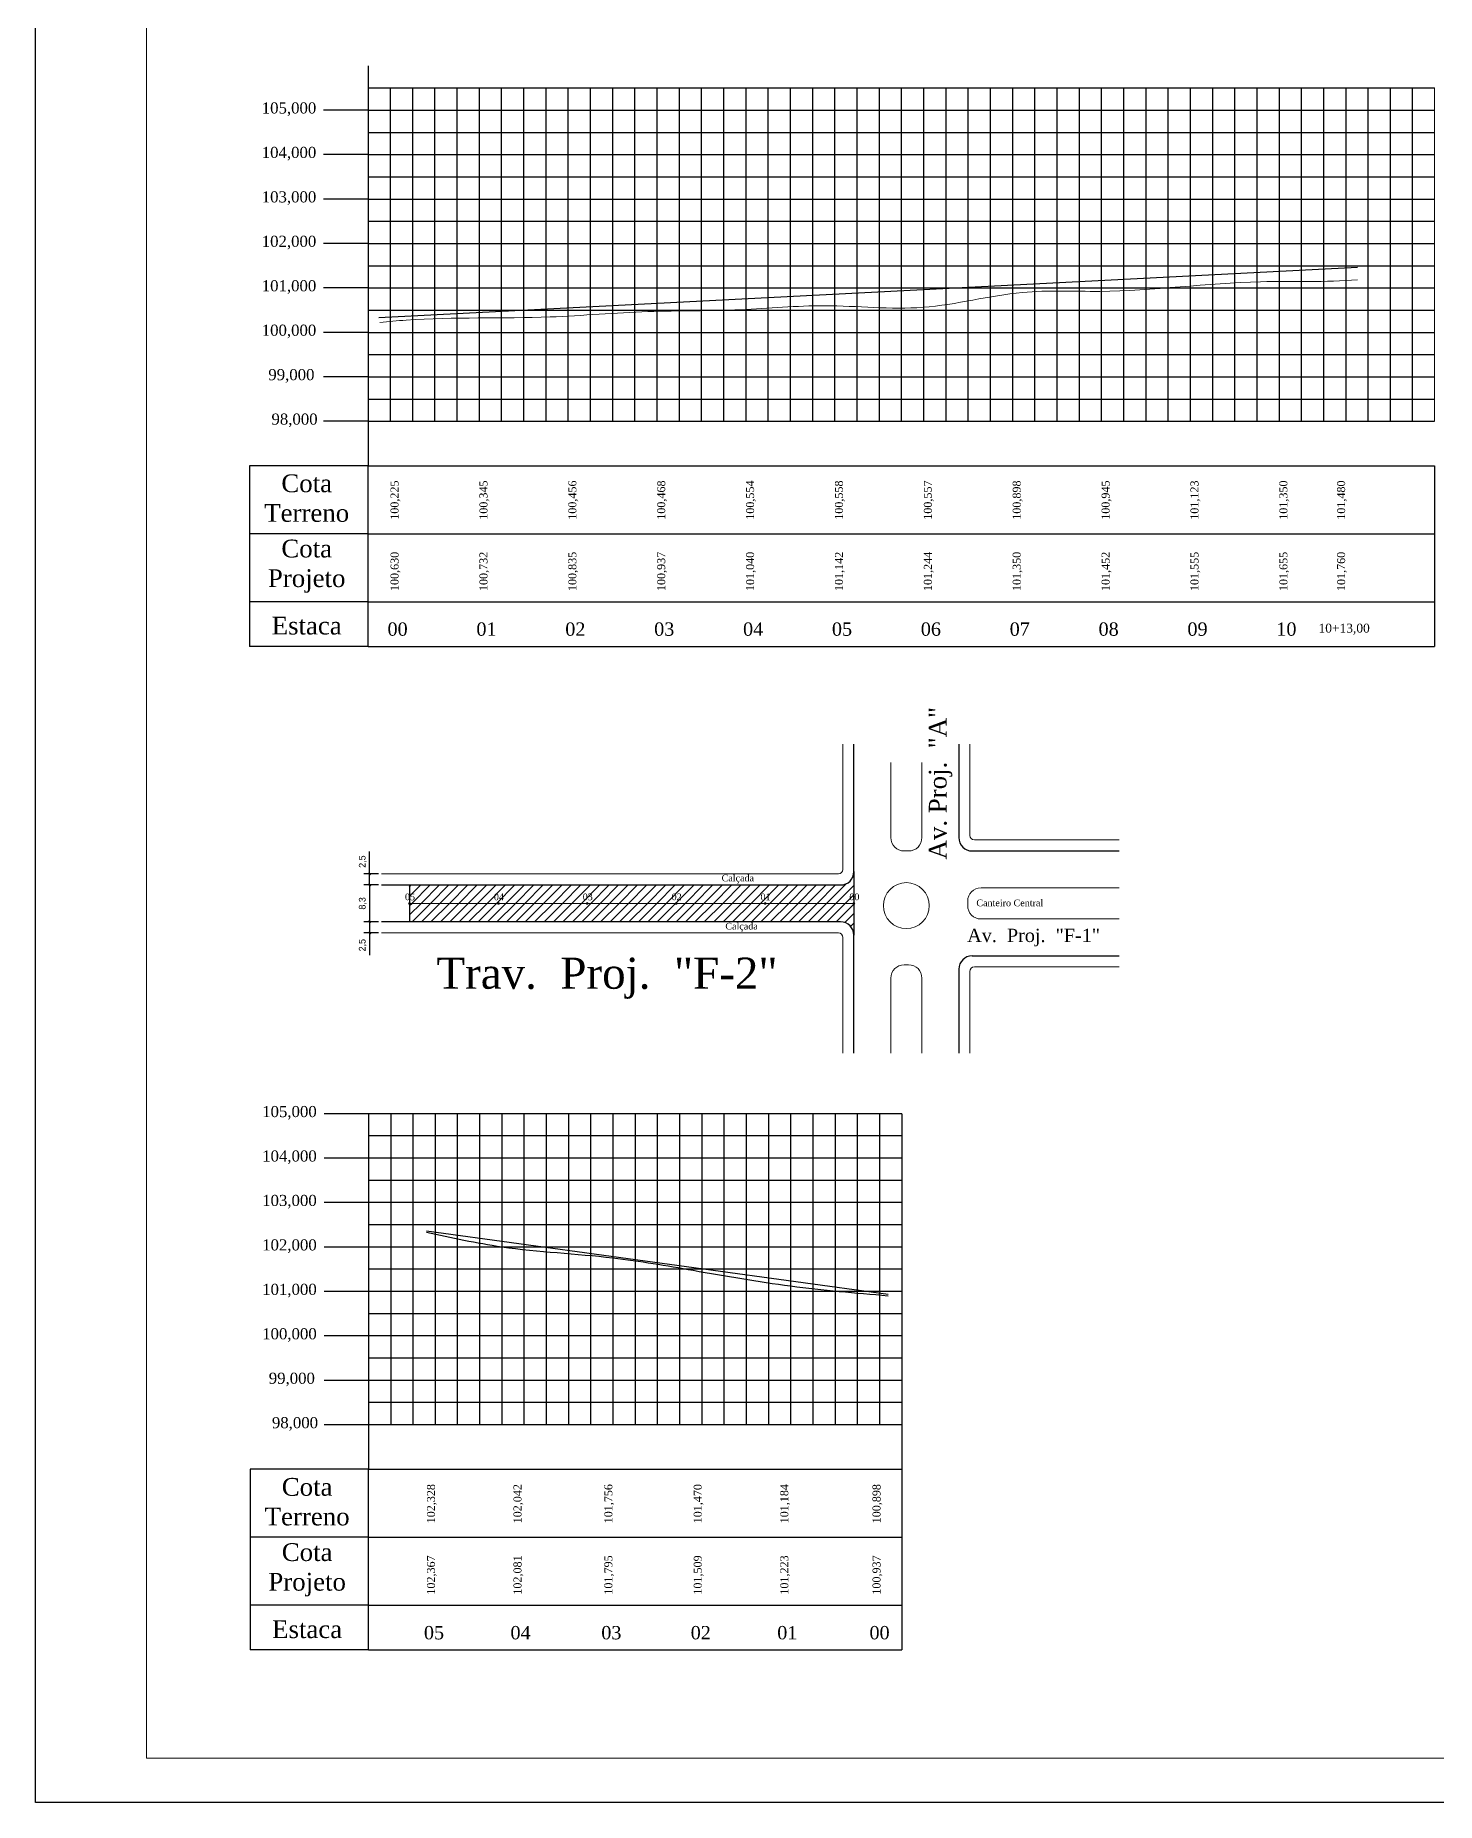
# Model space of a CAD drawing. Header units: millimetres. Extents: x 2755 to 4482, y 876 to 1558.
# Drawn here: x 2755 to 3070.3, y 876 to 1273.6 of the extents above; entities that cross this region are included whole.
import ezdxf

# ---------------------------------------------------------------- set-up
doc = ezdxf.new("R2010")
doc.units = ezdxf.units.MM
for name, color, linetype in [('02', 2, 'Continuous'), ('04', 4, 'Continuous'), ('ampliação', 170, 'Continuous'), ('DIMENSÕES', 1, 'Continuous'), ('existente', 40, 'Continuous'), ('Linha de Cota', 8, 'Continuous'), ('N_LOTE', 3, 'Continuous'), ('texto', 3, 'Continuous')]:
    doc.layers.add(name, color=color, linetype=linetype)
for name, color, linetype, lineweight in [('Calçada', 4, 'Continuous', 15), ('Canteiro', 30, 'Continuous', 9), ('cota', 1, 'Continuous', 9), ('linha', 2, 'Continuous', 5), ('objetos', 6, 'Continuous', 15), ('PV BL', 6, 'Continuous', 15), ('rua', 5, 'Continuous', 25)]:
    doc.layers.add(name, color=color, linetype=linetype, lineweight=lineweight)
doc.dimstyles.new('ISO-25', dxfattribs={"dimtxt": 1.5, "dimasz": 0.5, "dimexe": 1.25, "dimexo": 0.625, "dimtad": 1, "dimtxsty": 'Standard', "dimblk": 'OBLIQUE', "dimcen": 2.5, "dimadec": 0, "dimazin": 0, "dimtfac": 1, "dimtmove": 0, "dimatfit": 3, "dimldrblk": 'OBLIQUE', "dimfxl": 1, "dimarcsym": 0})
pattern_1 = [(45, (-657.617, -539.514), (-1.0606602, 1.0606602), [])]

# ---------------------------------------------------------------- blocks, each defined once
blk = doc.blocks.new('_Oblique')
at = {"layer": 'cota', "color": 0, "lineweight": -2}
blk.add_line((-0.5, -0.5), (0.5, 0.5), dxfattribs=at)
blk = doc.blocks.new('*D43')
at = {"layer": 'cota', "color": 0, "lineweight": -2}
for p, q in [((2830.18, 1084.94), (2830.18, 1089.94)), ((2832.24, 1084.94), (2828.93, 1084.94)), ((2832.24, 1082.44), (2828.93, 1082.44)), ((2830.18, 1082.44), (2830.18, 1084.94))]:
    blk.add_line(p, q, dxfattribs=at)
at = {"layer": 'Defpoints', "color": 0}
for p in [(2830.18, 1084.94), (2832.87, 1084.94), (2832.87, 1082.44)]:
    blk.add_point(p, dxfattribs=at)
at = {"layer": 'cota', "color": 0, "lineweight": -2, "xscale": 0.5, "yscale": 0.5, "zscale": 0.5}
for p, rotation in [((2830.18, 1084.94), 90), ((2830.18, 1082.44), 270)]:
    blk.add_blockref('_Oblique', p, dxfattribs=dict(at, rotation=rotation))
at = {"layer": 'cota', "color": 0, "insert": (2828.68, 1087.69), "char_height": 1.5, "attachment_point": 5, "rotation": 90}
blk.add_mtext('2,5', dxfattribs=at)
blk = doc.blocks.new('*D44')
at = {"layer": 'cota', "color": 0, "lineweight": -2}
for p, q in [((2832.24, 1082.44), (2828.93, 1082.44)), ((2830.18, 1082.44), (2830.18, 1074.14)), ((2832.24, 1074.14), (2828.93, 1074.14))]:
    blk.add_line(p, q, dxfattribs=at)
at = {"layer": 'Defpoints', "color": 0}
for p in [(2832.87, 1082.44), (2830.18, 1074.14), (2832.87, 1074.14)]:
    blk.add_point(p, dxfattribs=at)
at = {"layer": 'cota', "color": 0, "lineweight": -2, "xscale": 0.5, "yscale": 0.5, "zscale": 0.5}
for p, rotation in [((2830.18, 1082.44), 90), ((2830.18, 1074.14), 270)]:
    blk.add_blockref('_Oblique', p, dxfattribs=dict(at, rotation=rotation))
at = {"layer": 'cota', "color": 0, "insert": (2828.68, 1078.29), "char_height": 1.5, "attachment_point": 5, "rotation": 90}
blk.add_mtext('8,3', dxfattribs=at)
blk = doc.blocks.new('*D45')
at = {"layer": 'cota', "color": 0, "lineweight": -2}
for p, q in [((2832.24, 1074.14), (2828.93, 1074.14)), ((2830.18, 1074.14), (2830.18, 1071.64)), ((2832.24, 1071.64), (2828.93, 1071.64)), ((2830.18, 1071.64), (2830.18, 1066.64))]:
    blk.add_line(p, q, dxfattribs=at)
at = {"layer": 'Defpoints', "color": 0}
for p in [(2832.87, 1074.14), (2830.18, 1071.64), (2832.87, 1071.64)]:
    blk.add_point(p, dxfattribs=at)
at = {"layer": 'cota', "color": 0, "lineweight": -2, "xscale": 0.5, "yscale": 0.5, "zscale": 0.5}
for p, rotation in [((2830.18, 1074.14), 90), ((2830.18, 1071.64), 270)]:
    blk.add_blockref('_Oblique', p, dxfattribs=dict(at, rotation=rotation))
at = {"layer": 'cota', "color": 0, "insert": (2828.68, 1068.89), "char_height": 1.5, "attachment_point": 5, "rotation": 90}
blk.add_mtext('2,5', dxfattribs=at)

msp = doc.modelspace()

# ---------------------------------------------------------------- hatches: boundary and pattern name
at = {"layer": 'Linha de Cota'}
h = msp.add_hatch(dxfattribs=at)
h.set_pattern_fill('_USER', color=256, scale=1.5, angle=45, style=0, pattern_type=0)
h.set_pattern_definition(pattern_1)
h.paths.add_polyline_path([(2839.1905, 1082.4375), (2839.1905, 1078.4875, -0.41421356), (2839.3905, 1078.2875), (2858.9905, 1078.2875, -1), (2859.3905, 1078.2875), (2878.9905, 1078.2875, -1), (2879.3905, 1078.2875), (2898.9905, 1078.2875, -1), (2899.3905, 1078.2875), (2918.9905, 1078.2875, -1), (2919.3905, 1078.2875), (2938.9905, 1078.2875, -0.41421356), (2939.1905, 1078.4875), (2939.1905, 1085.4375, -0.41421356), (2936.1905, 1082.4375)])
h.paths.add_polyline_path([(2917.794, 1080.884), (2920.4085, 1080.884), (2920.4085, 1078.608), (2917.794, 1078.608)], flags=24)
h.paths.add_polyline_path([(2897.794, 1080.884), (2900.5869, 1080.884), (2900.5869, 1078.608), (2897.794, 1078.608)], flags=24)
h.paths.add_polyline_path([(2877.794, 1080.884), (2880.495, 1080.884), (2880.495, 1078.608), (2877.794, 1078.608)], flags=24)
h.paths.add_polyline_path([(2857.794, 1080.884), (2860.602, 1080.884), (2860.602, 1078.608), (2857.794, 1078.608)], flags=24)
h.paths.add_polyline_path([(2837.794, 1080.884), (2840.5328, 1080.884), (2840.5328, 1078.608), (2837.794, 1078.608)], flags=9)
h.paths.add_polyline_path([(2937.794, 1080.884), (2940.5999, 1080.884), (2940.5999, 1078.608), (2937.794, 1078.608)], flags=9)
h = msp.add_hatch(dxfattribs=at)
h.set_pattern_fill('_USER', color=256, scale=1.5, angle=45, style=0, pattern_type=0)
h.set_pattern_definition(pattern_1)
h.paths.add_polyline_path([(2936.1905, 1074.1375, -0.41421356), (2939.1905, 1071.1375), (2939.1905, 1078.0875, -0.41421356), (2938.9905, 1078.2875), (2919.3905, 1078.2875, -1), (2918.9905, 1078.2875), (2899.3905, 1078.2875, -1), (2898.9905, 1078.2875), (2879.3905, 1078.2875, -1), (2878.9905, 1078.2875), (2859.3905, 1078.2875, -1), (2858.9905, 1078.2875), (2839.3905, 1078.2875, -0.41421356), (2839.1905, 1078.0875), (2839.1905, 1074.1375)])

# ---------------------------------------------------------------- linework, layer by layer
at = {"layer": '02'}
for p, q in [((2829.8471, 1266.7665), (2829.8471, 1256.7665)), ((2849.8471, 1261.7665), (2849.8471, 1186.7665)), ((2869.8471, 1261.7665), (2869.8471, 1186.7665)), ((2889.8471, 1261.7665), (2889.8471, 1186.7665)), ((2909.8471, 1261.7665), (2909.8471, 1186.7665)), ((2929.8471, 1261.7665), (2929.8471, 1186.7665)), ((2949.8471, 1261.7665), (2949.8471, 1186.7665)), ((2969.8471, 1261.7665), (2969.8471, 1186.7665)), ((2989.8471, 1261.7665), (2989.8471, 1186.7665)), ((3009.8471, 1261.7665), (3009.8471, 1186.7665)), ((3029.8471, 1261.7665), (3029.8471, 1186.7665)), ((3049.8471, 1261.7665), (3049.8471, 1186.7665)), ((2829.8471, 1256.7665), (2819.8471, 1256.7665)), ((2829.8471, 1256.7665), (2829.8471, 1246.7665)), ((2829.8471, 1251.7665), (3069.8471, 1251.7665)), ((2829.8471, 1246.7665), (2819.8471, 1246.7665)), ((2829.8471, 1246.7665), (2829.8471, 1236.7665)), ((2829.8471, 1236.7665), (2819.8471, 1236.7665)), ((2829.8471, 1236.7665), (2829.8471, 1226.7665)), ((2829.8471, 1231.7665), (3069.8471, 1231.7665)), ((2829.8471, 1226.7665), (2819.8471, 1226.7665)), ((2829.8471, 1226.7665), (2829.8471, 1216.7665)), ((2829.8471, 1216.7665), (2819.8471, 1216.7665)), ((2829.8471, 1216.7665), (2829.8471, 1206.7665)), ((2829.8471, 1211.7665), (3069.8471, 1211.7665)), ((2829.8471, 1206.7665), (2819.8471, 1206.7665)), ((2829.8471, 1206.7665), (2829.8471, 1196.7665)), ((2829.8471, 1196.7665), (2819.8471, 1196.7665)), ((2829.8471, 1196.7665), (2829.8471, 1186.7665)), ((2829.8471, 1191.7665), (3069.8471, 1191.7665)), ((2829.8471, 1186.7665), (2819.8471, 1186.7665)), ((2829.8471, 1186.7665), (2829.8471, 1176.7665)), ((2829.9471, 1030.9725), (2819.9471, 1030.9725)), ((2829.9471, 1030.9725), (2829.9471, 1020.9725)), ((2834.9471, 1030.9725), (2834.9471, 960.9725)), ((2839.9471, 1030.9725), (2839.9471, 960.9725)), ((2844.9471, 1030.9725), (2844.9471, 960.9725)), ((2854.9471, 1030.9725), (2854.9471, 960.9725)), ((2859.9471, 1030.9725), (2859.9471, 960.9725)), ((2864.9471, 1030.9725), (2864.9471, 960.9725)), ((2869.9471, 1030.9725), (2869.9471, 960.9725)), ((2879.9471, 1030.9725), (2879.9471, 960.9725)), ((2884.9471, 1030.9725), (2884.9471, 960.9725)), ((2889.9471, 1030.9725), (2889.9471, 960.9725)), ((2894.9471, 1030.9725), (2894.9471, 960.9725)), ((2904.9471, 1030.9725), (2904.9471, 960.9725)), ((2909.9471, 1030.9725), (2909.9471, 960.9725)), ((2914.9471, 1030.9725), (2914.9471, 960.9725)), ((2919.9471, 1030.9725), (2919.9471, 960.9725)), ((2929.9471, 1030.9725), (2929.9471, 960.9725)), ((2934.9471, 1030.9725), (2934.9471, 960.9725)), ((2939.9471, 1030.9725), (2939.9471, 960.9725)), ((2944.9471, 1030.9725), (2944.9471, 960.9725)), ((2949.9471, 1025.9725), (2829.9471, 1025.9725)), ((2829.9471, 1020.9725), (2819.9471, 1020.9725)), ((2949.9471, 1020.9725), (2829.9471, 1020.9725)), ((2829.9471, 1020.9725), (2829.9471, 1010.9725)), ((2949.9471, 1015.9725), (2829.9471, 1015.9725)), ((2829.9471, 1010.9725), (2819.9471, 1010.9725)), ((2829.9471, 1010.9725), (2829.9471, 1000.9725)), ((2949.9471, 1010.9725), (2829.9471, 1010.9725)), ((2829.9471, 1000.9725), (2819.9471, 1000.9725)), ((2949.9471, 1000.9725), (2829.9471, 1000.9725)), ((2829.9471, 1000.9725), (2829.9471, 990.9725)), ((2949.9471, 995.9725), (2829.9471, 995.9725)), ((2829.9471, 990.9725), (2819.9471, 990.9725)), ((2949.9471, 990.9725), (2829.9471, 990.9725)), ((2829.9471, 990.9725), (2829.9471, 980.9725)), ((2949.9471, 985.9725), (2829.9471, 985.9725)), ((2829.9471, 980.9725), (2819.9471, 980.9725)), ((2829.9471, 980.9725), (2829.9471, 970.9725)), ((2949.9471, 975.9725), (2829.9471, 975.9725)), ((2829.9471, 970.9725), (2819.9471, 970.9725)), ((2949.9471, 970.9725), (2829.9471, 970.9725)), ((2829.9471, 970.9725), (2829.9471, 960.9725)), ((2949.9471, 965.9725), (2829.9471, 965.9725)), ((2829.9471, 960.9725), (2819.9471, 960.9725)), ((2949.9471, 960.9725), (2829.9471, 960.9725)), ((2829.9471, 960.9725), (2829.9471, 950.9725))]:
    msp.add_line(p, q, dxfattribs=at)
at = {"layer": '04'}
for p, q in [((2803.2013, 1176.7665), (2803.2013, 1161.4672)), ((2829.8471, 1176.7665), (2803.2013, 1176.7665)), ((2829.8471, 1136.1184), (2829.8471, 1176.7665)), ((2829.8471, 1176.7665), (3069.8471, 1176.7665)), ((2803.2013, 1161.4672), (2803.2013, 1146.1678)), ((2829.8471, 1161.4672), (2803.2013, 1161.4672)), ((2829.8471, 1161.4672), (3069.8471, 1161.4672)), ((2803.2013, 1146.1678), (2803.2013, 1136.1184)), ((2829.8471, 1146.1678), (2803.2013, 1146.1678)), ((2829.8471, 1146.1678), (3069.8471, 1146.1678)), ((2829.8471, 1136.1184), (2803.2013, 1136.1184)), ((2829.8471, 1136.1184), (3069.8471, 1136.1184)), ((2803.3013, 950.9725), (2803.3013, 935.6731)), ((2829.9471, 950.9725), (2803.3013, 950.9725)), ((2829.9471, 950.9725), (2949.9471, 950.9725)), ((2829.9471, 910.3243), (2829.9471, 950.9725)), ((2829.9471, 935.6731), (2803.3013, 935.6731)), ((2803.3013, 935.6731), (2803.3013, 920.3737)), ((2829.9471, 935.6731), (2949.9471, 935.6731)), ((2803.3013, 920.3737), (2803.3013, 910.3243)), ((2829.9471, 920.3737), (2803.3013, 920.3737)), ((2829.9471, 920.3737), (2949.9471, 920.3737)), ((2829.9471, 910.3243), (2803.3013, 910.3243)), ((2829.9471, 910.3243), (2949.9471, 910.3243))]:
    msp.add_line(p, q, dxfattribs=at)
at = {"layer": 'ampliação'}
for p, q in [((2829.8471, 1261.7665), (3069.8471, 1261.7665)), ((2834.8471, 1261.7665), (2834.8471, 1186.7665)), ((2839.8471, 1261.7665), (2839.8471, 1186.7665)), ((2844.8471, 1261.7665), (2844.8471, 1186.7665)), ((2854.8471, 1261.7665), (2854.8471, 1186.7665)), ((2859.8471, 1261.7665), (2859.8471, 1186.7665)), ((2864.8471, 1261.7665), (2864.8471, 1186.7665)), ((2874.8471, 1261.7665), (2874.8471, 1186.7665)), ((2879.8471, 1261.7665), (2879.8471, 1186.7665)), ((2884.8471, 1261.7665), (2884.8471, 1186.7665)), ((2894.8471, 1261.7665), (2894.8471, 1186.7665)), ((2899.8471, 1261.7665), (2899.8471, 1186.7665)), ((2904.8471, 1261.7665), (2904.8471, 1186.7665)), ((2914.8471, 1261.7665), (2914.8471, 1186.7665)), ((2919.8471, 1261.7665), (2919.8471, 1186.7665)), ((2924.8471, 1261.7665), (2924.8471, 1186.7665)), ((2934.8471, 1261.7665), (2934.8471, 1186.7665)), ((2939.8471, 1261.7665), (2939.8471, 1186.7665)), ((2944.8471, 1261.7665), (2944.8471, 1186.7665)), ((2954.8471, 1261.7665), (2954.8471, 1186.7665)), ((2959.8471, 1261.7665), (2959.8471, 1186.7665)), ((2964.8471, 1261.7665), (2964.8471, 1186.7665)), ((2974.8471, 1261.7665), (2974.8471, 1186.7665)), ((2979.8471, 1261.7665), (2979.8471, 1186.7665)), ((2984.8471, 1261.7665), (2984.8471, 1186.7665)), ((2994.8471, 1261.7665), (2994.8471, 1186.7665)), ((2999.8471, 1261.7665), (2999.8471, 1186.7665)), ((3004.8471, 1261.7665), (3004.8471, 1186.7665)), ((3014.8471, 1261.7665), (3014.8471, 1186.7665)), ((3019.8471, 1261.7665), (3019.8471, 1186.7665)), ((3024.8471, 1261.7665), (3024.8471, 1186.7665)), ((3034.8471, 1261.7665), (3034.8471, 1186.7665)), ((3039.8471, 1261.7665), (3039.8471, 1186.7665)), ((3044.8471, 1261.7665), (3044.8471, 1186.7665)), ((3054.8471, 1261.7665), (3054.8471, 1186.7665)), ((3059.8471, 1261.7665), (3059.8471, 1186.7665)), ((3064.8471, 1261.7665), (3064.8471, 1186.7665)), ((2829.8471, 1256.7665), (3069.8471, 1256.7665)), ((2829.8471, 1246.7665), (3069.8471, 1246.7665)), ((2829.8471, 1241.7665), (3069.8471, 1241.7665)), ((2829.8471, 1236.7665), (3069.8471, 1236.7665)), ((2829.8471, 1226.7665), (3069.8471, 1226.7665)), ((2829.8471, 1221.7665), (3069.8471, 1221.7665)), ((2829.8471, 1216.7665), (3069.8471, 1216.7665)), ((2829.8471, 1206.7665), (3069.8471, 1206.7665)), ((2829.8471, 1201.7665), (3069.8471, 1201.7665)), ((2829.8471, 1196.7665), (3069.8471, 1196.7665)), ((2829.8471, 1186.7665), (3069.8471, 1186.7665)), ((2949.9471, 1030.9725), (2829.9471, 1030.9725)), ((2849.9471, 1030.9725), (2849.9471, 960.9725)), ((2874.9471, 1030.9725), (2874.9471, 960.9725)), ((2899.9471, 1030.9725), (2899.9471, 960.9725)), ((2924.9471, 1030.9725), (2924.9471, 960.9725)), ((2949.9471, 1030.9725), (2949.9471, 910.3243)), ((2949.9471, 1005.9725), (2829.9471, 1005.9725)), ((2949.9471, 980.9725), (2829.9471, 980.9725))]:
    msp.add_line(p, q, dxfattribs=at)
at = {"layer": 'Calçada'}
for p, q in [((2936.6905, 1085.9375), (2936.6905, 1114.1099)), ((2965.2905, 1114.1099), (2965.2905, 1093.5875)), ((2966.2905, 1092.5875), (2998.8695, 1092.5875)), ((2832.8682, 1084.9375), (2935.6905, 1084.9375)), ((2935.6905, 1071.6375), (2832.8682, 1071.6375)), ((2936.6905, 1044.6163), (2936.6905, 1070.6375)), ((2965.2905, 1062.9875), (2965.2905, 1044.6163)), ((2966.2905, 1063.9875), (2998.8695, 1063.9875))]:
    msp.add_line(p, q, dxfattribs=at)
for centre, start, end in [((2966.2905, 1093.5875), 180, 270), ((2935.6905, 1085.9375), 270, 360), ((2935.6905, 1070.6375), 360, 90), ((2966.2905, 1062.9875), 90, 180)]:
    msp.add_arc(centre, 1, start, end, dxfattribs=at)
at = {"layer": 'Canteiro'}
for p, q in [((2947.4905, 1093.0875), (2947.4905, 1109.9587)), ((2954.4905, 1109.9587), (2954.4905, 1093.0875)), ((2950.4905, 1090.0875), (2951.4905, 1090.0875)), ((2998.8695, 1081.7875), (2967.7905, 1081.7875)), ((2964.7905, 1077.7875), (2964.7905, 1078.7875)), ((2967.7905, 1074.7875), (2998.8695, 1074.7875)), ((2950.4905, 1064.4875), (2951.4905, 1064.4875)), ((2947.4905, 1061.4875), (2947.4905, 1044.6163)), ((2954.4905, 1044.6163), (2954.4905, 1061.4875))]:
    msp.add_line(p, q, dxfattribs=at)
msp.add_circle((2950.9905, 1077.7875), 5.1673, dxfattribs=at)
for centre, start, end in [((2950.4905, 1093.0875), 180, 270), ((2951.4905, 1093.0875), 270, 0), ((2967.7905, 1078.7875), 90, 180), ((2967.7905, 1077.7875), 180, 270), ((2950.4905, 1061.4875), 90, 180), ((2951.4905, 1061.4875), 360, 90)]:
    msp.add_arc(centre, 3, start, end, dxfattribs=at)
at = {"layer": 'DIMENSÕES'}
for p, q in [((3052.5041, 1221.3392), (2832.252, 1209.9986)), ((2842.9783, 1004.6425), (2946.87, 990.3425))]:
    msp.add_line(p, q, dxfattribs=at)
at = {"layer": 'existente'}
msp.add_spline([(2946.87, 989.9525), (2924.9471, 992.1549), (2903.0126, 995.6725), (2884.9471, 998.4725), (2859.9471, 1000.9725), (2842.9783, 1004.2525)], degree=3, dxfattribs=at)
at = {"layer": 'linha'}
for p, q in [((3069.8471, 1261.7665), (3069.8471, 1186.7665)), ((2839.1905, 1078.2875), (2859.1905, 1078.2875)), ((2859.1905, 1078.2875), (2879.1905, 1078.2875)), ((2879.1905, 1078.2875), (2899.1905, 1078.2875)), ((2899.1905, 1078.2875), (2919.1905, 1078.2875)), ((2919.1905, 1078.2875), (2939.1905, 1078.2875))]:
    msp.add_line(p, q, dxfattribs=at)
at = {"layer": 'Linha de Cota'}
for p, q in [((2839.1905, 1082.4375), (2839.1905, 1074.1375)), ((2939.1905, 1085.4375), (2939.1905, 1071.1375))]:
    msp.add_line(p, q, dxfattribs=at)
at = {"layer": 'objetos'}
for centre in [(2839.1905, 1078.2875), (2859.1905, 1078.2875), (2879.1905, 1078.2875), (2899.1905, 1078.2875), (2919.1905, 1078.2875), (2939.1905, 1078.2875)]:
    msp.add_circle(centre, 0.2, dxfattribs=at)
msp.add_open_spline([(2832.5125, 1209.0165), (2834.4836, 1209.1973), (2847.2194, 1210.3656), (2867.4049, 1209.5212), (2892.4338, 1211.8311), (2913.0684, 1211.4309), (2933.6505, 1213.5157), (2955.004, 1210.9114), (2975.303, 1216.6873), (3000.859, 1215.2654), (3025.7325, 1218.9247), (3045.3227, 1217.9676), (3052.5041, 1218.5972)], degree=3, knots=[0, 0, 0, 0, 5.93670889, 38.35774461, 60.3866809, 81.25222142, 100.18122465, 122.33306563, 144.94536997, 162.33330448, 198.6010483, 220.32977775, 220.32977775, 220.32977775, 220.32977775], dxfattribs=at)
at = {"layer": 'PV BL'}
msp.add_lwpolyline([(2779.9886, 1548.3586), (3582.3744, 1548.3586), (3582.3744, 885.968), (2779.9886, 885.968)], close=True, dxfattribs=at)
at = {"layer": 'rua'}
for p, q in [((3069.8471, 1176.7665), (3069.8471, 1136.1184)), ((2939.1905, 1085.4375), (2939.1905, 1114.1099)), ((2962.7905, 1114.1099), (2962.7905, 1093.0875)), ((2965.7905, 1090.0875), (2998.8695, 1090.0875)), ((2832.8682, 1082.4375), (2936.1905, 1082.4375)), ((2936.1905, 1074.1375), (2832.8682, 1074.1375)), ((2939.1905, 1044.6163), (2939.1905, 1071.1375)), ((2965.7905, 1066.4875), (2998.8695, 1066.4875)), ((2962.7905, 1063.4875), (2962.7905, 1044.6163))]:
    msp.add_line(p, q, dxfattribs=at)
msp.add_lwpolyline([(2754.9886, 1558.3586), (3592.3744, 1558.3586), (3592.3744, 875.968), (2754.9886, 875.968)], close=True, dxfattribs=at)
for centre, start, end in [((2965.7905, 1093.0875), 180, 270), ((2936.1905, 1085.4375), 270, 0), ((2936.1905, 1071.1375), 0, 90), ((2965.7905, 1063.4875), 90, 180)]:
    msp.add_arc(centre, 3, start, end, dxfattribs=at)

# ---------------------------------------------------------------- texts
at = {"layer": 'N_LOTE'}
for s, insert, char_height, width, attachment_point in [('{\\fTimes New Roman|b0|i0|c0|p18;105,000}', (2805.9354, 1258.5023), 2.5, 12.85, 1), ('{\\fTimes New Roman|b0|i0|c0|p18;104,000}', (2805.9354, 1248.5023), 2.5, 12.85, 1), ('{\\fTimes New Roman|b0|i0|c0|p18;103,000}', (2805.9354, 1238.5023), 2.5, 12.85, 1), ('{\\fTimes New Roman|b0|i0|c0|p18;102,000}', (2805.9354, 1228.5023), 2.5, 12.85, 1), ('{\\fTimes New Roman|b0|i0|c0|p18;101,000}', (2805.9354, 1218.5023), 2.5, 12.85, 1), ('{\\fTimes New Roman|b0|i0|c0|p18;100,000}', (2805.9354, 1208.5023), 2.5, 12.85, 1), ('{\\fTimes New Roman|b0|i0|c0|p18;99,000}', (2807.4144, 1198.5023), 2.5, 12.85, 1), ('{\\fTimes New Roman|b0|i0|c0|p18;98,000}', (2808.1226, 1188.5023), 2.5, 10.6628, 1), ('{\\fTimes New Roman|b0|i0|c0|p18;Cota Terreno}', (2816.0513, 1169.4459), 4, 21.052185, 5), ('{\\fTimes New Roman|b0|i0|c0|p18;Cota Projeto}', (2816.0513, 1154.1465), 4, 21.0522, 5), ('{\\fTimes New Roman|b0|i0|c0|p18;Estaca}', (2816.0513, 1140.7596), 4, 21.0522, 5), ('{\\fTimes New Roman|b0|i0|c0|p18;00}', (2836.5094, 1139.9833), 3, 6.615311, 5), ('{\\fTimes New Roman|b0|i0|c0|p18;01}', (2856.5094, 1139.9833), 3, 6.6153, 5), ('{\\fTimes New Roman|b0|i0|c0|p18;02}', (2876.5094, 1139.9833), 3, 6.6153, 5), ('{\\fTimes New Roman|b0|i0|c0|p18;03}', (2896.5094, 1139.9833), 3, 6.6153, 5), ('{\\fTimes New Roman|b0|i0|c0|p18;04}', (2916.5094, 1139.9833), 3, 6.6153, 5), ('{\\fTimes New Roman|b0|i0|c0|p18;05}', (2936.5094, 1139.9833), 3, 6.6153, 5), ('{\\fTimes New Roman|b0|i0|c0|p18;06}', (2956.5094, 1139.9833), 3, 6.6153, 5), ('{\\fTimes New Roman|b0|i0|c0|p18;07}', (2976.5094, 1139.9833), 3, 6.6153, 5), ('{\\fTimes New Roman|b0|i0|c0|p18;08}', (2996.5094, 1139.9833), 3, 6.6153, 5), ('{\\fTimes New Roman|b0|i0|c0|p18;09}', (3016.5094, 1139.9833), 3, 6.6153, 5), ('{\\fTimes New Roman|b0|i0|c0|p18;10}', (3036.5094, 1139.9833), 3, 6.6153, 5), ('{\\fTimes New Roman|b0|i0|c0|p18;10+13,00}', (3049.5094, 1139.9833), 2, 13.814502, 5), ('{\\fTimes New Roman|b0|i0|c0|p18;105,000}', (2806.0353, 1032.7082), 2.5, 12.85, 1), ('{\\fTimes New Roman|b0|i0|c0|p18;104,000}', (2806.0353, 1022.7082), 2.5, 12.85, 1), ('{\\fTimes New Roman|b0|i0|c0|p18;103,000}', (2806.0353, 1012.7082), 2.5, 12.85, 1), ('{\\fTimes New Roman|b0|i0|c0|p18;102,000}', (2806.0353, 1002.7082), 2.5, 12.85, 1), ('{\\fTimes New Roman|b0|i0|c0|p18;101,000}', (2806.0353, 992.7082), 2.5, 12.85, 1), ('{\\fTimes New Roman|b0|i0|c0|p18;100,000}', (2806.0353, 982.7082), 2.5, 12.85, 1), ('{\\fTimes New Roman|b0|i0|c0|p18;99,000}', (2807.5144, 972.7082), 2.5, 12.85, 1), ('{\\fTimes New Roman|b0|i0|c0|p18;98,000}', (2808.2226, 962.7082), 2.5, 10.6628, 1), ('{\\fTimes New Roman|b0|i0|c0|p18;Cota Terreno}', (2816.1513, 943.6518), 4, 21.052185, 5), ('{\\fTimes New Roman|b0|i0|c0|p18;Cota Projeto}', (2816.1513, 928.3524), 4, 21.0522, 5), ('{\\fTimes New Roman|b0|i0|c0|p18;Estaca}', (2816.1513, 914.9655), 4, 21.0522, 5), ('{\\fTimes New Roman|b0|i0|c0|p18;05}', (2844.6979, 914.1892), 3, 6.6153, 5), ('{\\fTimes New Roman|b0|i0|c0|p18;04}', (2864.1731, 914.1892), 3, 6.6153, 5), ('{\\fTimes New Roman|b0|i0|c0|p18;03}', (2884.6112, 914.1892), 3, 6.6153, 5), ('{\\fTimes New Roman|b0|i0|c0|p18;02}', (2904.7283, 914.1892), 3, 6.6153, 5), ('{\\fTimes New Roman|b0|i0|c0|p18;01}', (2924.2035, 914.1892), 3, 6.6153, 5), ('{\\fTimes New Roman|b0|i0|c0|p18;00}', (2944.9625, 914.1892), 3, 6.615311, 5)]:
    msp.add_mtext(s, dxfattribs=dict(at, insert=insert, char_height=char_height, width=width, attachment_point=attachment_point))
at = {"layer": 'N_LOTE', "char_height": 1.8, "width": 12.85, "attachment_point": 1, "rotation": 90}
for s, insert in [('{\\fTimes New Roman|b0|i0|c0|p18;100,225}', (2834.9241, 1164.6043)), ('{\\fTimes New Roman|b0|i0|c0|p18;100,345}', (2854.9241, 1164.6043)), ('{\\fTimes New Roman|b0|i0|c0|p18;100,456}', (2874.9241, 1164.6043)), ('{\\fTimes New Roman|b0|i0|c0|p18;100,468}', (2894.9241, 1164.6043)), ('{\\fTimes New Roman|b0|i0|c0|p18;100,554}', (2914.9241, 1164.6043)), ('{\\fTimes New Roman|b0|i0|c0|p18;100,558}', (2934.9241, 1164.6043)), ('{\\fTimes New Roman|b0|i0|c0|p18;100,557}', (2954.9241, 1164.6043)), ('{\\fTimes New Roman|b0|i0|c0|p18;100,898}', (2974.9241, 1164.6043)), ('{\\fTimes New Roman|b0|i0|c0|p18;100,945}', (2994.9241, 1164.6043)), ('{\\fTimes New Roman|b0|i0|c0|p18;101,123}', (3014.9241, 1164.6043)), ('{\\fTimes New Roman|b0|i0|c0|p18;101,350}', (3034.9241, 1164.6043)), ('{\\fTimes New Roman|b0|i0|c0|p18;101,480}', (3047.9241, 1164.6043)), ('{\\fTimes New Roman|b0|i0|c0|p18;100,630}', (2834.9241, 1148.5604)), ('{\\fTimes New Roman|b0|i0|c0|p18;100,732}', (2854.9241, 1148.5604)), ('{\\fTimes New Roman|b0|i0|c0|p18;100,835}', (2874.9241, 1148.5604)), ('{\\fTimes New Roman|b0|i0|c0|p18;100,937}', (2894.9241, 1148.5604)), ('{\\fTimes New Roman|b0|i0|c0|p18;101,040}', (2914.9241, 1148.5604)), ('{\\fTimes New Roman|b0|i0|c0|p18;101,142}', (2934.9241, 1148.5604)), ('{\\fTimes New Roman|b0|i0|c0|p18;101,244}', (2954.9241, 1148.5604)), ('{\\fTimes New Roman|b0|i0|c0|p18;101,350}', (2974.9241, 1148.5604)), ('{\\fTimes New Roman|b0|i0|c0|p18;101,452}', (2994.9241, 1148.5604)), ('{\\fTimes New Roman|b0|i0|c0|p18;101,555}', (3014.9241, 1148.5604)), ('{\\fTimes New Roman|b0|i0|c0|p18;101,655}', (3034.9241, 1148.5604)), ('{\\fTimes New Roman|b0|i0|c0|p18;101,760}', (3047.9241, 1148.5604)), ('{\\fTimes New Roman|b0|i0|c0|p18;102,328}', (2843.1126, 938.8102)), ('{\\fTimes New Roman|b0|i0|c0|p18;102,042}', (2862.5878, 938.8102)), ('{\\fTimes New Roman|b0|i0|c0|p18;101,756}', (2883.0259, 938.8102)), ('{\\fTimes New Roman|b0|i0|c0|p18;101,470}', (2903.143, 938.8102)), ('{\\fTimes New Roman|b0|i0|c0|p18;101,184}', (2922.6182, 938.8102)), ('{\\fTimes New Roman|b0|i0|c0|p18;100,898}', (2943.3772, 938.8102)), ('{\\fTimes New Roman|b0|i0|c0|p18;102,367}', (2843.1126, 922.7664)), ('{\\fTimes New Roman|b0|i0|c0|p18;102,081}', (2862.5878, 922.7664)), ('{\\fTimes New Roman|b0|i0|c0|p18;101,795}', (2883.0259, 922.7664)), ('{\\fTimes New Roman|b0|i0|c0|p18;101,509}', (2903.143, 922.7664)), ('{\\fTimes New Roman|b0|i0|c0|p18;101,223}', (2922.6182, 922.7664)), ('{\\fTimes New Roman|b0|i0|c0|p18;100,937}', (2943.3772, 922.7664))]:
    msp.add_mtext(s, dxfattribs=dict(at, insert=insert))
at = {"layer": 'texto', "insert": (2956.0431, 1088.1752), "char_height": 4, "width": 36.419797, "attachment_point": 1, "rotation": 90}
msp.add_mtext('{\\fTimes New Roman|b0|i0|c0|p18;Av. Proj.  "A"}', dxfattribs=at)
at = {"layer": 'texto', "attachment_point": 1}
for s, insert, char_height, width in [('{\\fTimes New Roman|b0|i0|c0|p18;Calçada}', (2909.4131, 1084.7534), 1.5, 7.630859), ('{\\fTimes New Roman|b0|i0|c0|p18;05}', (2838.169, 1080.509), 1.5, 2.4439), ('{\\fTimes New Roman|b0|i0|c0|p18;04}', (2858.169, 1080.509), 1.5, 2.4439), ('{\\fTimes New Roman|b0|i0|c0|p18;03}', (2878.169, 1080.509), 1.5, 2.4439), ('{\\fTimes New Roman|b0|i0|c0|p18;02}', (2898.169, 1080.509), 1.5, 2.4439), ('{\\fTimes New Roman|b0|i0|c0|p18;01}', (2918.169, 1080.509), 1.5, 2.4439), ('{\\fTimes New Roman|b0|i0|c0|p18;00}', (2938.169, 1080.509), 1.5, 2.4439), ('{\\fTimes New Roman|b0|i0|c0|p18;Canteiro Central}', (2966.744, 1079.154), 1.5, 18.757008), ('{\\fTimes New Roman|b0|i0|c0|p18;Calçada}', (2910.2582, 1073.9169), 1.5, 7.630859), ('{\\fTimes New Roman|b0|i0|c0|p18;Av.  Proj.  "F-1"}', (2964.6869, 1072.6017), 3, 39.929244), ('{\\fTimes New Roman|b0|i0|c0|p18;Trav.  Proj.  "F-2"}', (2845.2489, 1066.0874), 7, 77.1895)]:
    msp.add_mtext(s, dxfattribs=dict(at, insert=insert, char_height=char_height, width=width))

# ---------------------------------------------------------------- dimensions: what is measured, and where the dimension line sits
at = {"layer": 'cota'}
for base, p1, p2, picture, middle in [((2830.1828, 1084.9375), (2832.8682, 1082.4375), (2832.8682, 1084.9375), '*D43', (2828.6828, 1087.6875)), ((2830.1828, 1074.1375), (2832.8682, 1082.4375), (2832.8682, 1074.1375), '*D44', (2828.6828, 1078.2875)), ((2830.1828, 1071.6375), (2832.8682, 1074.1375), (2832.8682, 1071.6375), '*D45', (2828.6828, 1068.8875))]:
    dim = msp.add_linear_dim(base=base, p1=p1, p2=p2, angle=90, dimstyle='ISO-25', dxfattribs=at)
    dim.commit()
    dim.dimension.update_dxf_attribs({"geometry": picture, "text_midpoint": middle})

doc.saveas('drawing.dxf')
